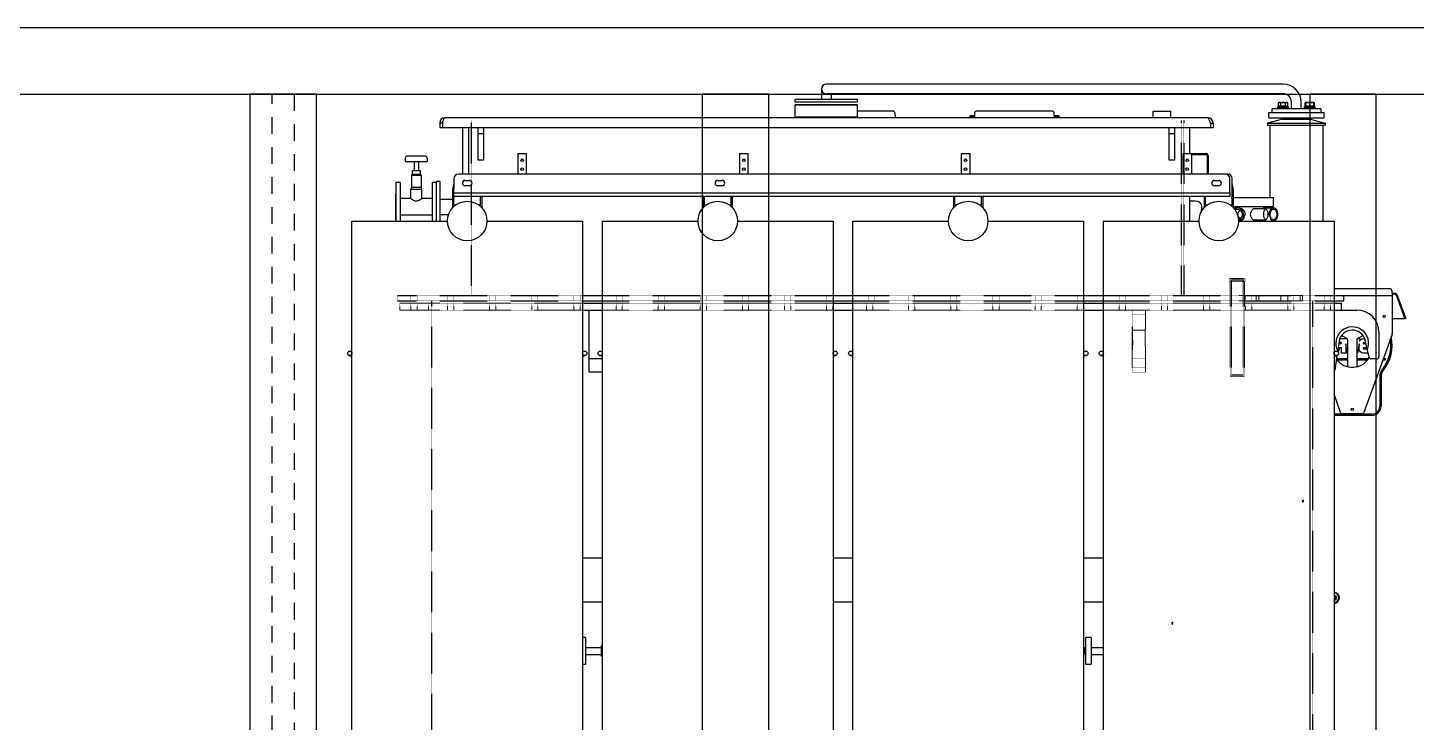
# Model space of a CAD drawing. Extents: x 59521 to 184406, y -1257 to 56672.
# Drawn here: x 71363 to 74494, y 14640 to 16207 of the extents above; entities that cross this region are included whole.
import ezdxf

# ---------------------------------------------------------------- set-up
doc = ezdxf.new("R2010")
doc.units = 0
doc.header["$MEASUREMENT"] = 0
for name, pattern in [('CENTER', [50.8, 31.75, -6.35, 6.35, -6.35]), ('EB_DASH', [6, 3, -3]), ('HIDDEN', [0.375, 0.25, -0.125]), ('JIS_02_0.7', [1.35, 0.75, -0.6])]:
    doc.linetypes.add(name, pattern=pattern)
doc.layers.get('0').update_dxf_attribs({"linetype": 'CONTINUOUS'})
for name, color, linetype in [('00_BUW_DATUM', 7, 'CONTINUOUS'), ('03-JI-ZHUN-XIAN', 7, 'CONTINUOUS'), ('2', 4, 'CENTER')]:
    doc.layers.add(name, color=color, linetype=linetype)
doc.layers.add('DEFAULT_2', color=8, linetype='EB_DASH', lineweight=0)
doc.layers.add('THICK', color=7, linetype='CONTINUOUS', lineweight=0)

# ---------------------------------------------------------------- blocks, each defined once
blk = doc.blocks.new('gy7')
at = {"layer": '03-JI-ZHUN-XIAN', "linetype": 'Continuous'}
for points in [[(1474.1, -632), (1473.4, -630.6), (1471.9, -630.2), (1470.6, -631.2), (1470.6, -632.8), (1471.9, -633.8), (1473.4, -633.4)], [(1179.6, -907.5), (1178.9, -906.1), (1177.4, -905.7), (1176.1, -906.7), (1176.1, -908.3), (1177.4, -909.3), (1178.9, -908.9)]]:
    blk.add_hatch(color=87, dxfattribs=at).paths.add_polyline_path(points)
at = {"color": 87, "linetype": 'Continuous'}
for p, q in [((386.2, 298), (386.2, 274)), ((1427.2, 309), (397.2, 309)), ((1427.2, 287), (397.2, 287)), ((408.2, 287), (408.2, 274)), ((327.2, 268), (327.2, 274)), ((467.2, 274), (327.2, 274)), ((467.2, 268), (327.2, 268)), ((328.2, 263), (327.2, 262)), ((327.2, 234), (327.2, 262)), ((327.2, 262), (467.2, 262)), ((328.2, 263), (466.2, 263)), ((466.2, 263), (467.2, 262)), ((467.2, 268), (467.2, 274)), ((467.2, 234), (467.2, 262)), ((1402.2, 253), (1402.2, 245)), ((1512.2, 253), (1402.3, 253)), ((1422.1, 253), (1422.1, 255)), ((1432.3, 253), (1432.3, 255)), ((1446.2, 253), (1446.2, 268)), ((1468.2, 253), (1468.2, 268)), ((1481.3, 255), (1481.3, 253)), ((1482.2, 253), (1482.2, 255)), ((1492.4, 253), (1492.4, 255)), ((1493.3, 255), (1493.3, 253)), ((1512.2, 253), (1512.2, 245)), ((328.2, 233), (327.2, 234)), ((467.2, 234), (327.2, 234)), ((466.2, 233), (467.2, 234)), ((547.2, 248), (467.2, 248)), ((552.2, 239), (552.2, 243)), ((731.2, 243), (731.2, 239)), ((906.2, 248), (736.2, 248)), ((911.2, 239), (911.2, 243)), ((1134.2, 233), (1134.2, 248)), ((1134.2, 248), (1174.2, 248)), ((1174.2, 233), (1174.2, 248)), ((1426.2, 230), (1392.2, 220.9)), ((1392.2, 220.9), (1392.2, 215.9)), ((1392.2, 220.9), (1522.2, 220.9)), ((1394.8, 233), (1394.8, 245)), ((1394.8, 245), (1519.7, 245)), ((1394.8, 233), (1519.7, 233)), ((1426.2, 233), (1426.2, 230)), ((1426.2, 230), (1488.2, 230)), ((1488.2, 233), (1488.2, 230)), ((1488.2, 230), (1522.2, 220.9)), ((1519.7, 233), (1519.7, 245)), ((1522.2, 220.9), (1522.2, 215.9)), ((-422.8, 105.5), (-422.8, 211)), ((-387.8, 137), (-387.8, 211)), ((-375.8, 197), (-387.8, 197)), ((-375.8, 211), (-375.8, 137)), ((1170.2, 137), (1170.2, 211)), ((1182.2, 197), (1170.2, 197)), ((1182.2, 211), (1182.2, 137)), ((1217.2, 152), (1217.2, 211)), ((1392.2, 215.9), (1522.2, 215.9)), ((1397.2, 215.9), (1397.2, 53)), ((1517.2, 215.9), (1517.2, 0)), ((-552.8, 142), (-552.8, 134)), ((-552.8, 134), (-502.8, 134)), ((-506.8, 146), (-548.8, 146)), ((-532.8, 134), (-532.8, 113.6)), ((-522.8, 134), (-522.8, 113.6)), ((-502.8, 142), (-502.8, 134)), ((-375.8, 137), (-387.8, 137)), ((1182.2, 137), (1170.2, 137)), ((-536.7, 105.6), (-538.7, 103.1)), ((-538.7, 103.1), (-538.7, 76.7)), ((-538.7, 103.1), (-516.8, 103.1)), ((-536.7, 113.6), (-536.7, 105.6)), ((-536.7, 113.6), (-518.8, 113.6)), ((-536.7, 105.6), (-518.8, 105.6)), ((-518.8, 113.6), (-518.8, 105.6)), ((-518.8, 105.6), (-516.8, 103.1)), ((-516.8, 103.1), (-516.8, 76.7)), ((-442.8, 95.5), (-442.8, 71.5)), ((1302.2, 105.5), (-432.8, 105.5)), ((1307.2, 71.5), (1307.2, 95.5)), ((1312.2, 35.5), (1312.2, 95.5)), ((-573.8, 87), (-573.8, 0)), ((-563.8, 87), (-573.8, 87)), ((-563.8, 87), (-563.8, 0)), ((-540.2, 50.5), (-540.2, 72)), ((-540.2, 72), (-515.2, 72)), ((-538.7, 76.7), (-539.8, 72)), ((-538.7, 76.7), (-516.8, 76.7)), ((-516.8, 76.7), (-515.8, 72)), ((-515.2, 50.5), (-515.2, 72)), ((-491.8, 87), (-491.8, 0)), ((-481.8, 87), (-491.8, 87)), ((-481.8, 0), (-481.8, 89.5)), ((-473.8, 89.5), (-481.8, 89.5)), ((-473.8, 0), (-473.8, 89.5)), ((-445.2, 30.4), (-445.2, 72)), ((-442.8, 35.5), (-442.8, 63.5)), ((-442.8, 63.5), (1307.2, 63.5)), ((-417.8, 91.5), (-407.8, 91.5)), ((-407.8, 79.5), (-417.8, 79.5)), ((152.2, 91.5), (162.2, 91.5)), ((162.2, 79.5), (152.2, 79.5)), ((1272.2, 91.5), (1282.2, 91.5)), ((1282.2, 79.5), (1272.2, 79.5)), ((1307.2, 63.5), (1307.2, 55.5)), ((1314.8, 72), (1314.8, 30.4)), ((-573.8, 61.5), (-574.8, 60.5)), ((-574.8, 60.5), (-574.8, 3.5)), ((-540.2, 50.5), (-563.8, 50.5)), ((-491.8, 50.5), (-515.2, 50.5)), ((-473.8, 49), (-445.2, 49)), ((1307.2, 55.5), (-442.8, 55.5)), ((-439.6, 35.5), (-442.8, 35.5)), ((-382.8, 35.5), (-385.9, 35.5)), ((-382.8, 35.5), (-382.8, 55.5)), ((-380.2, 55.5), (-380.2, 30.4)), ((119.8, 30.4), (119.8, 55.5)), ((122.2, 35.5), (122.2, 55.5)), ((125.4, 35.5), (122.2, 35.5)), ((182.2, 35.5), (179.1, 35.5)), ((182.2, 35.5), (182.2, 55.5)), ((184.8, 55.5), (184.8, 30.4)), ((684.8, 30.4), (684.8, 55.5)), ((687.2, 35.5), (687.2, 55.5)), ((690.4, 35.5), (687.2, 35.5)), ((747.2, 35.5), (744.1, 35.5)), ((747.2, 35.5), (747.2, 55.5)), ((749.8, 55.5), (749.8, 30.4)), ((1217.2, 0), (1217.2, 55.5)), ((1234.2, 43.8), (1217.2, 44.6)), ((1228.7, 44.5), (1218.6, 45)), ((1243.1, 21), (1243.7, 33.3)), ((1249.8, 30.4), (1249.8, 55.5)), ((1252.2, 35.5), (1252.2, 55.5)), ((1255.4, 35.5), (1252.2, 35.5)), ((1312.2, 35.5), (1309.1, 35.5)), ((1314.8, 53), (1405.5, 53)), ((1314.8, 33), (1405.5, 33)), ((1400.5, 30), (1400.5, 33)), ((1405.5, 33), (1405.5, 53)), ((-672.8, -1900), (-672.8, 0)), ((-672.8, 0), (-457.2, 0)), ((-573.8, 2.5), (-574.8, 3.5)), ((-491.8, 13.5), (-563.8, 13.5)), ((-473.8, 15), (-454.5, 15)), ((-368.2, 0), (-152.8, 0)), ((-152.8, 0), (-152.8, -1900)), ((-107.8, -1900), (-107.8, 0)), ((-107.8, 0), (107.8, 0)), ((196.8, 0), (412.2, 0)), ((412.2, 0), (412.2, -1900)), ((457.2, -1900), (457.2, 0)), ((457.2, 0), (672.8, 0)), ((761.8, 0), (977.2, 0)), ((977.2, 0), (977.2, -1900)), ((1022.2, -1900), (1022.2, 0)), ((1022.2, 0), (1237.8, 0)), ((1326.4, 30), (1323.1, 30)), ((1326.8, 0), (1542.2, 0)), ((1354.1, 14.7), (1354.1, 15.3)), ((1388.3, 27.3), (1359.8, 27.3)), ((1359.8, 2.7), (1388.3, 2.7)), ((1382.7, 14.7), (1382.7, 15.3)), ((1386.7, 30), (1405.6, 30)), ((1393.8, 14.7), (1393.8, 15.3)), ((1542.2, 0), (1542.2, -1900)), ((1668.2, -153), (1542.2, -153)), ((-152.8, -185), (-107.8, -185)), ((412.2, -185), (457.2, -185)), ((977.2, -185), (1022.2, -185)), ((1542.2, -185), (1559.2, -185)), ((1559.2, -201), (1559.2, -185)), ((1673.2, -162), (1673.2, -158)), ((1673.2, -171), (1673.2, -254.1)), ((-152.8, -201), (-107.8, -201)), ((-137.8, -341), (-137.8, -201)), ((412.2, -201), (457.2, -201)), ((977.2, -201), (1022.2, -201)), ((1542.2, -201), (1593.2, -201)), ((1553.6, -271.6), (1550.2, -294.4)), ((1552.8, -276.5), (1559.2, -276.5)), ((1559.2, -273.9), (1553.2, -273.9)), ((1555.3, -265), (1570.6, -265)), ((1570.7, -265.1), (1559, -258.3)), ((1559.2, -276.5), (1559.2, -273.9)), ((1568.5, -277.3), (1568.5, -298)), ((1572, -298), (1568.5, -277.3)), ((1573.3, -328.8), (1573.2, -269.4)), ((1593.2, -269.4), (1593.3, -328.8)), ((1598.5, -277.2), (1595, -298)), ((1607.5, -258.3), (1595.7, -265.1)), ((1595.9, -265), (1600.5, -265)), ((1599.3, -279.7), (1598.5, -277.2)), ((1600.4, -281.2), (1599.3, -279.7)), ((1599.3, -282.7), (1600.4, -281.2)), ((1600.5, -265), (1599.5, -271)), ((1599.5, -271), (1601.6, -268.2)), ((1601.6, -268.2), (1604.7, -265.8)), ((1604.7, -265.8), (1608.5, -265)), ((1608, -274.8), (1607.8, -275.4)), ((1607.8, -275.4), (1607.8, -275.6)), ((1607.8, -275.6), (1608, -276.2)), ((1608.2, -274.7), (1608, -274.8)), ((1608, -276.2), (1608.2, -276.3)), ((1608.7, -274.5), (1608.2, -274.7)), ((1608.2, -276.3), (1608.7, -276.5)), ((1608.5, -265), (1611.2, -265)), ((1613.7, -274.5), (1608.7, -274.5)), ((1608.7, -276.5), (1614.2, -276.5)), ((1672.9, -255.8), (1609.4, -431.7)), ((1621.3, -307.1), (1612.5, -269.2)), ((1643.2, -251), (1643.2, -306)), ((-678.7, -303.4), (-672.8, -304.6)), ((-676.8, -293.6), (-672.8, -294.4)), ((-152.8, -294.4), (-148.7, -293.6)), ((-152.8, -304.6), (-146.8, -303.4)), ((-107.8, -311), (-137.8, -311)), ((-113.7, -303.4), (-107.8, -304.6)), ((-111.8, -293.6), (-107.8, -294.4)), ((412.2, -294.4), (416.3, -293.6)), ((412.2, -304.6), (418.2, -303.4)), ((451.3, -303.4), (457.2, -304.6)), ((453.2, -293.6), (457.2, -294.4)), ((977.2, -294.4), (981.3, -293.6)), ((977.2, -304.6), (983.2, -303.4)), ((1016.3, -303.4), (1022.2, -304.6)), ((1018.2, -293.6), (1022.2, -294.4)), ((1542.2, -294.4), (1546.3, -293.6)), ((1542.2, -304.6), (1548.2, -303.4)), ((1548.8, -303.5), (1543.9, -336.7)), ((1547.8, -310.5), (1573.3, -310.5)), ((1554.7, -286), (1551.2, -295.4)), ((1559.2, -286), (1554.7, -286)), ((1559.2, -298), (1559.2, -286)), ((1568.5, -298), (1559.2, -298)), ((1573.3, -298), (1572, -298)), ((1595, -298), (1593.3, -298)), ((1593.3, -310.5), (1620.3, -310.5)), ((1598.5, -285.3), (1599.3, -282.7)), ((1598.5, -289.2), (1598.5, -285.3)), ((1599.3, -291.8), (1598.5, -289.2)), ((1601.6, -294.8), (1599.3, -291.8)), ((1604.7, -297.2), (1601.6, -294.8)), ((1608.5, -298), (1604.7, -297.2)), ((1608, -286.3), (1607.8, -286.9)), ((1607.8, -286.9), (1607.8, -287.6)), ((1607.8, -287.6), (1608, -288.2)), ((1608.2, -286.1), (1608, -286.3)), ((1608, -288.2), (1608.2, -288.4)), ((1608.7, -285.9), (1608.2, -286.1)), ((1608.2, -288.4), (1608.7, -288.5)), ((1619.2, -298), (1608.5, -298)), ((1615.9, -285.9), (1608.7, -285.9)), ((1608.7, -288.5), (1615.9, -288.5)), ((1615.9, -288.5), (1615.9, -285.9)), ((1638.2, -311), (1626.2, -311)), ((1653.2, -310.5), (1658.5, -310.5)), ((-107.8, -341), (-137.8, -341)), ((1548.4, -313.5), (1573.3, -313.5)), ((1593.3, -313.5), (1618.1, -313.5)), ((1652.1, -313.5), (1657.2, -313.5)), ((1645.3, -350.7), (1645.3, -417.5)), ((1648.3, -350.7), (1648.3, -417.5)), ((1557, -431.7), (1542.2, -390.7)), ((1574.7, -435.5), (1542.2, -435.5)), ((1604.7, -435), (1561.7, -435)), ((1588.3, -437), (1578.3, -437)), ((1627.3, -435.5), (1591.8, -435.5)), ((1627.3, -438.5), (1542.2, -438.5)), ((-145.8, -940), (-152.8, -940)), ((-145.8, -940), (-145.8, -1000)), ((-145.8, -962), (-109.8, -962)), ((-109.8, -981.5), (-109.8, -958.5)), ((-108.8, -957.5), (-107.8, -957.5)), ((980.2, -962), (982.2, -962)), ((980.2, -962), (980.2, -978)), ((994.2, -940), (982.2, -940)), ((982.2, -1000), (982.2, -940)), ((994.2, -940), (994.2, -1000)), ((994.2, -962), (1022.2, -962)), ((-152.8, -1000), (-145.8, -1000)), ((-145.8, -978), (-109.8, -978)), ((-108.8, -982.5), (-107.8, -982.5)), ((980.2, -978), (982.2, -978)), ((982.2, -1000), (994.2, -1000)), ((994.2, -978), (1022.2, -978))]:
    blk.add_line(p, q, dxfattribs=at)
for centre, radius in [((-412.8, 0), 44.5), ((152.2, 0), 44.5), ((717.2, 0), 44.5), ((1282.2, 0), 44.5), ((-677.8, -298.5), 5), ((-147.7, -298.5), 5), ((-112.8, -298.5), 5), ((417.3, -298.5), 5), ((452.2, -298.5), 5), ((982.3, -298.5), 5), ((1017.2, -298.5), 5), ((1547.3, -298.5), 5)]:
    blk.add_circle(centre, radius, dxfattribs=at)
for centre, radius, start, end in [((397.2, 298), 11, 90, 270), ((1427.2, 268), 41, 0, 90), ((1427.2, 268), 19, 0, 90), ((547.2, 243), 5, 0, 90), ((736.2, 243), 5, 90, 180), ((906.2, 243), 5, 0, 90), ((-548.8, 142), 4, 90, 180), ((-506.8, 142), 4, 0, 90), ((-432.8, 95.5), 10, 90, 180), ((1297.2, 95.5), 10, 0, 90), ((1302.2, 95.5), 10, 0, 90), ((-412.8, 72), 32.5, 157.849, 180), ((-417.8, 85.5), 6, 90, 270), ((-407.8, 85.5), 6, 270, 90), ((152.2, 85.5), 6, 90, 270), ((162.2, 85.5), 6, 270, 90), ((1272.2, 85.5), 6, 90, 270), ((1282.2, 85.5), 6, 270, 90), ((1282.2, 72), 32.5, 0, 22.151), ((1233.7, 33.8), 10, 357.3684, 87.3684), ((1323, 14.8), 14.8, 284.384, 292.6812), ((1668.2, -158), 5, 0, 90), ((1593.2, -251), 50, 0, 90), ((1583.2, -276), 37, 337.345, 207.3631), ((1583.2, -276), 30, 13.1697, 171.5383), ((1568.2, -269.4), 5, 0.0099, 60.0099), ((1598.2, -269.4), 5, 120.0099, 180.0099), ((1583.2, -280.5), 87, 320.7945, 9.2311), ((1583.2, -280.5), 90, 320.7945, 12.4925), ((1668.2, -254.1), 5, 340.1448, 0), ((1626.2, -306), 5, 193.1697, 270), ((1638.2, -306), 5, 270, 0), ((1583.2, -280.5), 81, 335.9679, 338.2715), ((1538.9, -336), 5, 311.5011, 351.5383), ((1669.3, -350.7), 24, 140.7945, 180.0099), ((1669.3, -350.7), 21, 140.7945, 180.0099), ((1561.7, -430), 5, 199.8552, 270), ((1578.3, -432), 5, 217.0828, 270.0099), ((1588.3, -432), 5, 270.0099, 322.8905), ((1604.7, -430), 5, 270, 340.1448), ((1627.3, -417.5), 21, 270.0099, 0.0099), ((1627.3, -417.5), 18, 270.0099, 0.0099), ((1542.2, -850), 12, 270, 85.2178), ((1542.2, -850), 10.5, 270, 84.5295), ((1542.2, -850), 5.5, 278.405, 79.5154), ((1542.2, -850), 5, 280.4855, 78.4608), ((1542.2, -850), 4.25, 283.447, 76.3768), ((-108.8, -958.5), 1, 90, 180), ((-108.8, -981.5), 1, 180, 270)]:
    blk.add_arc(centre, radius, start, end, dxfattribs=at)
for points, knots in [([(-540.2, 50.5), (-539.1, 49.7), (-535.2, 47.3), (-527.7, 44.5), (-520.3, 47.3), (-516.4, 49.7), (-515.2, 50.5)], [0, 0, 0, 0, 0.160214, 0.500003, 0.839789, 1, 1, 1, 1]), ([(1337.9, 15), (1337.9, 18.8), (1334.8, 26.8), (1326.9, 30), (1323.1, 30)], [0, 0, 0, 0, 0.501737, 1, 1, 1, 1]), ([(1323.1, 27), (1326.1, 27), (1332.4, 24.4), (1334.9, 18.1), (1334.9, 15)], [0, 0, 0, 0, 0.498262, 1, 1, 1, 1]), ([(1326.4, 30), (1330.2, 30), (1338.2, 26.8), (1341.5, 18.8), (1341.5, 15)], [0, 0, 0, 0, 0.49971, 1, 1, 1, 1]), ([(1334.9, 15), (1334.9, 12.5), (1333.3, 7.3), (1328.9, 4.2), (1326.5, 3.5)], [0, 0, 0, 0, 0.501397, 1, 1, 1, 1]), ([(1337.9, 15), (1337.9, 12.1), (1336.2, 6.2), (1331.4, 2.3), (1328.7, 1.1)], [0, 0, 0, 0, 0.501253, 1, 1, 1, 1]), ([(1328.7, 0.2), (1332.2, 0.7), (1338.8, 4.4), (1341.5, 11.5), (1341.5, 15)], [0, 0, 0, 0, 0.50006, 1, 1, 1, 1]), ([(1354.1, 15.3), (1354.1, 17.6), (1355.2, 22.2), (1358.1, 25.9), (1359.8, 27.3)], [0, 0, 0, 0, 0.505599, 1, 1, 1, 1]), ([(1359.8, 2.7), (1358.1, 4.1), (1355.2, 7.8), (1354.1, 12.4), (1354.1, 14.7)], [0, 0, 0, 0, 0.494401, 1, 1, 1, 1]), ([(1386.7, 30), (1386.2, 30), (1384.1, 29.7), (1382.2, 28.5), (1381, 27.3)], [0, 0, 0, 0, 0.225016, 1, 1, 1, 1]), ([(1386.7, 0), (1386.2, 0), (1384.1, 0.3), (1382.2, 1.5), (1381, 2.7)], [0, 0, 0, 0, 0.224983, 1, 1, 1, 1]), ([(1388.3, 27.3), (1386.5, 25.9), (1383.7, 22.2), (1382.7, 17.6), (1382.7, 15.3)], [0, 0, 0, 0, 0.493524, 1, 1, 1, 1]), ([(1382.7, 14.7), (1382.7, 12.4), (1383.7, 7.8), (1386.5, 4.1), (1388.3, 2.7)], [0, 0, 0, 0, 0.506476, 1, 1, 1, 1]), ([(1393.8, 15.3), (1393.8, 17.6), (1392.8, 22.2), (1390, 25.9), (1388.3, 27.3)], [0, 0, 0, 0, 0.506476, 1, 1, 1, 1]), ([(1388.3, 2.7), (1390, 4.1), (1392.8, 7.8), (1393.8, 12.4), (1393.8, 14.7)], [0, 0, 0, 0, 0.493524, 1, 1, 1, 1]), ([(1396.4, 15), (1396.4, 16.9), (1396.8, 20.6), (1398.7, 25.5), (1401.6, 29), (1404.4, 30), (1405.6, 30)], [0, 0, 0, 0, 0.301485, 0.575795, 0.806325, 1, 1, 1, 1]), ([(1396.4, 15), (1396.4, 13.1), (1396.8, 9.4), (1398.7, 4.5), (1401.6, 1), (1404.4, 0), (1405.6, 0)], [0, 0, 0, 0, 0.301481, 0.575794, 0.806319, 1, 1, 1, 1]), ([(1398.2, 15), (1398.2, 16.5), (1398.6, 19.5), (1400.3, 24.2), (1403.5, 27), (1405.6, 27)], [0, 0, 0, 0, 0.30571, 0.583859, 1, 1, 1, 1]), ([(1405.6, 3), (1403.5, 3), (1400.3, 5.8), (1398.6, 10.5), (1398.2, 13.5), (1398.2, 15)], [0, 0, 0, 0, 0.416141, 0.69429, 1, 1, 1, 1]), ([(1405.6, 30), (1406.8, 30), (1409.6, 29), (1412.5, 25.5), (1414.4, 20.6), (1415.1, 15), (1414.4, 9.4), (1412.5, 4.5), (1409.6, 1), (1406.8, 0), (1405.6, 0)], [0, 0, 0, 0, 0.096837, 0.212101, 0.349264, 0.499999, 0.650736, 0.787896, 0.903158, 1, 1, 1, 1]), ([(1405.6, 27), (1407.7, 27), (1410.9, 24.2), (1412.6, 19.5), (1413, 16.5), (1413, 15)], [0, 0, 0, 0, 0.416141, 0.69429, 1, 1, 1, 1]), ([(1413, 15), (1413, 13.5), (1412.6, 10.5), (1410.9, 5.8), (1407.7, 3), (1405.6, 3)], [0, 0, 0, 0, 0.30571, 0.583859, 1, 1, 1, 1])]:
    blk.add_open_spline(points, degree=3, knots=knots, dxfattribs=at)
for points in [[(1316.4, 28.4), (1318.5, 29.4), (1320.8, 30), (1323.1, 30)], [(1318.3, 26), (1319.8, 26.6), (1321.4, 27), (1323.1, 27)], [(1325.8, 15), (1325.8, 18.5), (1327.6, 22.3), (1330.3, 24.5)], [(1330.3, 5.5), (1327.6, 7.7), (1325.8, 11.5), (1325.8, 15)]]:
    blk.add_open_spline(points, degree=3, dxfattribs=at)
at = {"layer": '00_BUW_DATUM', "color": 87, "linetype": 'Continuous'}
for p, q in [((1415.2, 255), (1415.2, 257.7)), ((1415.2, 257.7), (1439.2, 257.7)), ((1415.2, 255), (1439.2, 255)), ((1416.6, 257.7), (1416.6, 260.2)), ((1416.6, 260.2), (1437.7, 260.2)), ((1418.2, 267.7), (1416.8, 266.9)), ((1416.8, 260.2), (1416.8, 266.9)), ((1418.2, 267.7), (1436.2, 267.7)), ((1421.2, 255), (1421.2, 253)), ((1422, 260.2), (1422, 266.9)), ((1432.4, 260.2), (1432.4, 266.9)), ((1433.2, 255), (1433.2, 253)), ((1436.2, 267.7), (1437.6, 266.9)), ((1437.6, 260.2), (1437.6, 266.9)), ((1437.7, 257.7), (1437.7, 260.2)), ((1439.2, 255), (1439.2, 257.7)), ((1475.3, 255), (1475.3, 257.7)), ((1475.3, 257.7), (1499.3, 257.7)), ((1475.3, 255), (1499.3, 255)), ((1476.8, 257.7), (1476.8, 260.2)), ((1476.8, 260.2), (1497.9, 260.2)), ((1478.3, 267.7), (1476.9, 266.9)), ((1476.9, 260.2), (1476.9, 266.9)), ((1478.3, 260.2), (1478.3, 267.7)), ((1478.3, 267.7), (1496.3, 267.7)), ((1487.3, 260.2), (1487.3, 266.9)), ((1496.3, 260.2), (1496.3, 267.7)), ((1496.3, 267.7), (1497.7, 266.9)), ((1497.7, 260.2), (1497.7, 266.9)), ((1497.9, 257.7), (1497.9, 260.2)), ((1499.3, 255), (1499.3, 257.7))]:
    blk.add_line(p, q, dxfattribs=at)
for points, knots in [([(1419.4, 267.7), (1419.2, 267.7), (1418.3, 267.6), (1417.4, 267.2), (1416.8, 266.9)], [0, 0, 0, 0, 0.241275, 1, 1, 1, 1]), ([(1422, 266.9), (1421.8, 267), (1421, 267.4), (1420.1, 267.7), (1419.4, 267.7)], [0, 0, 0, 0, 0.263017, 1, 1, 1, 1]), ([(1435, 267.7), (1434.8, 267.7), (1433.9, 267.6), (1433, 267.2), (1432.4, 266.9)], [0, 0, 0, 0, 0.241275, 1, 1, 1, 1]), ([(1437.6, 266.9), (1437.4, 267), (1436.6, 267.4), (1435.7, 267.7), (1435, 267.7)], [0, 0, 0, 0, 0.263017, 1, 1, 1, 1]), ([(1478.3, 267.5), (1478.2, 267.5), (1477.7, 267.3), (1477.2, 267.1), (1476.9, 266.9)], [0, 0, 0, 0, 0.243371, 1, 1, 1, 1]), ([(1482.8, 267.7), (1481.7, 267.7), (1480.1, 267.5), (1478.7, 267), (1478.3, 266.9)], [0, 0, 0, 0, 0.7481, 1, 1, 1, 1]), ([(1487.3, 266.9), (1486.9, 267), (1485.5, 267.5), (1483.9, 267.7), (1482.8, 267.7)], [0, 0, 0, 0, 0.2519, 1, 1, 1, 1]), ([(1491.8, 267.7), (1490.7, 267.7), (1489.1, 267.5), (1487.7, 267), (1487.3, 266.9)], [0, 0, 0, 0, 0.7481, 1, 1, 1, 1]), ([(1496.3, 266.9), (1495.9, 267), (1494.5, 267.5), (1492.9, 267.7), (1491.8, 267.7)], [0, 0, 0, 0, 0.2519, 1, 1, 1, 1]), ([(1497.7, 266.9), (1497.6, 267), (1497.1, 267.2), (1496.7, 267.4), (1496.3, 267.5)], [0, 0, 0, 0, 0.257142, 1, 1, 1, 1])]:
    blk.add_open_spline(points, degree=3, knots=knots, dxfattribs=at)
for points in [[(1427.2, 267.7), (1425.4, 267.7), (1423.7, 267.4), (1422, 266.9)], [(1432.4, 266.9), (1430.7, 267.4), (1429, 267.7), (1427.2, 267.7)]]:
    blk.add_open_spline(points, degree=3, dxfattribs=at)
at = {"layer": '03-JI-ZHUN-XIAN', "color": 87, "linetype": 'Continuous'}
for p, q in [((-474.8, 221), (-474.8, 211)), ((-468.8, 221), (-474.8, 221)), ((-468.8, 221), (-468.8, 211)), ((1257.2, 233), (-462.8, 233)), ((552.2, 239), (552.2, 233)), ((719.5, 233), (720.4, 235.5)), ((721.1, 233), (721.8, 235)), ((721.6, 233), (722.2, 234.5)), ((723.3, 234.6), (722.2, 234.5)), ((723.1, 234.6), (722.2, 234.5)), ((723.3, 234.7), (723.1, 234.6)), ((731.2, 237.5), (723.3, 237.5)), ((723.3, 234.6), (723.3, 236)), ((731.2, 236), (723.3, 236)), ((731.2, 239), (731.2, 233)), ((911.2, 239), (911.2, 233)), ((919.1, 237.5), (911.2, 237.5)), ((919.1, 236), (911.2, 236)), ((919.1, 234.6), (919.1, 236)), ((919.1, 234.7), (919.2, 234.6)), ((919.1, 234.6), (920.1, 234.5)), ((919.2, 234.6), (920.1, 234.5)), ((920.1, 234.5), (920.7, 233)), ((920.5, 235), (921.2, 233)), ((921.9, 235.5), (922.8, 233)), ((1263.2, 221), (1263.2, 211)), ((1263.2, 221), (1269.2, 221)), ((1269.2, 221), (1269.2, 211)), ((-474.8, 211), (1269.2, 211)), ((-408.8, 105.5), (-408.8, 211)), ((-298.8, 152), (-298.8, 105.5)), ((-298.8, 152), (-278.8, 152)), ((-278.8, 105.5), (-278.8, 152)), ((201.2, 152), (201.2, 105.5)), ((201.2, 152), (221.2, 152)), ((221.2, 105.5), (221.2, 152)), ((701.2, 152), (701.2, 105.5)), ((701.2, 152), (721.2, 152)), ((721.2, 105.5), (721.2, 152)), ((1201.2, 152), (1201.2, 105.5)), ((1201.2, 152), (1254.2, 152)), ((1221.2, 105.5), (1221.2, 152)), ((1221.2, 150), (1254.2, 150)), ((1256.2, 148), (1256.2, 105.5)), ((1258.2, 148), (1258.2, 105.5)), ((-442.8, 63.5), (-442.8, 71.5)), ((1307.2, 63.5), (1307.2, 71.5)), ((-152.8, -168), (-107.8, -168)), ((-152.8, -180), (-107.8, -180)), ((412.2, -168), (457.2, -168)), ((412.2, -180), (457.2, -180)), ((977.2, -168), (1022.2, -168)), ((977.2, -180), (1022.2, -180)), ((1542.2, -168), (1673.2, -168)), ((1542.2, -180), (1564.2, -180)), ((1564.2, -180), (1564.2, -168)), ((1673.2, -162), (1673.2, -171)), ((1681.1, -163.5), (1673.2, -163.5)), ((1681.1, -165), (1673.2, -165)), ((1681.1, -166.4), (1681.1, -165)), ((1681.1, -166.3), (1681.3, -166.4)), ((1681.1, -166.4), (1682.2, -166.5)), ((1681.3, -166.4), (1682.2, -166.5)), ((1682.2, -166.5), (1701.8, -220.4)), ((1682.5, -166), (1702.3, -220.4)), ((1684, -165.5), (1703.8, -219.9)), ((1701.8, -220.4), (1673.2, -220.4)), ((1703.8, -219.9), (1702.3, -220.4)), ((-152.8, -760), (-107.8, -760)), ((412.2, -760), (457.2, -760)), ((977.2, -760), (1022.2, -760)), ((1543.2, -766), (1542.2, -766)), ((1543.2, -767), (1542.3, -767)), ((1543.2, -854), (1543.2, -766)), ((-107.8, -860), (-152.8, -860)), ((457.2, -860), (412.2, -860)), ((1022.2, -860), (977.2, -860)), ((1543.2, -854), (1542.2, -854)), ((1543.2, -853), (1542.3, -853))]:
    blk.add_line(p, q, dxfattribs=at)
at = {"layer": '03-JI-ZHUN-XIAN', "color": 87, "linetype": 'HIDDEN'}
for p, q in [((-402.8, -168), (-402.8, 227)), ((1197.2, 227), (1197.2, -168)), ((1203.2, 227), (1203.2, -168)), ((-569.8, -180), (-569.8, -168)), ((-569.8, -168), (-152.8, -168)), ((-569.8, -180), (-152.8, -180)), ((-539.8, -180), (-539.8, -168)), ((-525.8, -180), (-525.8, -168)), ((-492.8, -2150), (-492.8, -180)), ((-457.2, -180), (-457.2, -168)), ((-443.2, -180), (-443.2, -168)), ((-362.2, -180), (-362.2, -168)), ((-348.2, -180), (-348.2, -168)), ((-267.2, -180), (-267.2, -168)), ((-253.2, -180), (-253.2, -168)), ((-172.2, -180), (-172.2, -168)), ((-158.2, -180), (-158.2, -168)), ((-107.8, -168), (412.2, -168)), ((-107.8, -180), (412.2, -180)), ((-77.2, -180), (-77.2, -168)), ((-63.2, -180), (-63.2, -168)), ((17.8, -180), (17.8, -168)), ((31.8, -180), (31.8, -168)), ((112.8, -180), (112.8, -168)), ((126.8, -180), (126.8, -168)), ((207.8, -180), (207.8, -168)), ((221.8, -180), (221.8, -168)), ((302.8, -180), (302.8, -168)), ((316.8, -180), (316.8, -168)), ((397.8, -180), (397.8, -168)), ((411.8, -180), (411.8, -168)), ((457.2, -168), (977.2, -168)), ((457.2, -180), (977.2, -180)), ((492.8, -180), (492.8, -168)), ((506.8, -180), (506.8, -168)), ((582.8, -180), (582.8, -168)), ((596.8, -180), (596.8, -168)), ((677.8, -180), (677.8, -168)), ((691.8, -180), (691.8, -168)), ((772.8, -180), (772.8, -168)), ((786.8, -180), (786.8, -168)), ((867.8, -180), (867.8, -168)), ((881.8, -180), (881.8, -168)), ((962.8, -180), (962.8, -168)), ((976.8, -180), (976.8, -168)), ((1022.2, -168), (1542.2, -168)), ((1022.2, -180), (1542.2, -180)), ((1057.8, -180), (1057.8, -168)), ((1071.8, -180), (1071.8, -168)), ((1152.8, -180), (1152.8, -168)), ((1166.8, -180), (1166.8, -168)), ((1247.8, -180), (1247.8, -168)), ((1261.8, -180), (1261.8, -168)), ((1342.8, -180), (1342.8, -168)), ((1356.8, -180), (1356.8, -168)), ((1437.8, -180), (1437.8, -168)), ((1451.8, -180), (1451.8, -168)), ((1487.2, -180), (1487.2, -2150)), ((1493.2, -180), (1493.2, -2150)), ((1520.2, -180), (1520.2, -168)), ((1534.2, -180), (1534.2, -168))]:
    blk.add_line(p, q, dxfattribs=at)
at = {"layer": '03-JI-ZHUN-XIAN', "color": 87, "linetype": 'Continuous'}
for points in [[(1474.1, -632), (1473.4, -630.6), (1471.9, -630.2), (1470.6, -631.2), (1470.6, -632.8), (1471.9, -633.8), (1473.4, -633.4)], [(1179.6, -907.5), (1178.9, -906.1), (1177.4, -905.7), (1176.1, -906.7), (1176.1, -908.3), (1177.4, -909.3), (1178.9, -908.9)]]:
    blk.add_lwpolyline(points, dxfattribs=at)
for centre, radius in [((-288.8, 137), 3), ((211.2, 137), 3), ((711.2, 137), 3), ((1211.2, 137), 3), ((-288.8, 117), 3), ((211.2, 117), 3), ((711.2, 117), 3), ((1211.2, 117), 3), ((1655.2, -215), 2.5), ((1583.2, -425), 2.5)]:
    blk.add_circle(centre, radius, dxfattribs=at)
for centre, radius, start, end in [((-462.8, 221), 12, 90, 180), ((-462.8, 221), 6, 144.4878, 180), ((-364.3, 190.2), 108.9, 161.006, 161.6169), ((723.3, 234.5), 3, 90, 160), ((723.3, 234.5), 1.5, 90, 160), ((919.1, 234.5), 3, 20, 90), ((919.1, 234.5), 1.5, 20, 90), ((1257.2, 221), 12, 0, 90), ((1158.8, 190.2), 108.9, 18.3831, 18.994), ((1257.2, 221), 6, 0, 35.5122), ((1254.2, 148), 4, 0, 90), ((1254.2, 148), 2, 0, 90), ((1681.1, -166.5), 3, 20, 90), ((1681.1, -166.5), 1.5, 20, 90), ((1583.2, -285), 45, 217.3963, 328.9095), ((1537.2, -766), 6, 0, 33.5231), ((1537.2, -854), 6, 326.4769, 0)]:
    blk.add_arc(centre, radius, start, end, dxfattribs=at)
for points in [[(-468.8, 221), (-468.4, 222.2), (-468, 223.3), (-467.6, 224.5)], [(1263.2, 221), (1262.9, 222.2), (1262.5, 223.3), (1262.1, 224.5)]]:
    blk.add_open_spline(points, degree=3, dxfattribs=at)
for points in [[(-467.2, 225.6), (-466.6, 227.4), (-465.8, 229.9), (-463.8, 233), (-462.8, 233)], [(1261.8, 225.6), (1261.1, 227.4), (1260.3, 229.9), (1258.3, 233), (1257.2, 233)]]:
    blk.add_open_spline(points, degree=3, knots=[0, 0, 0, 0, 0.658561, 1, 1, 1, 1], dxfattribs=at)
at = {"layer": 'DEFAULT_2', "color": 87, "linetype": 'HIDDEN'}
for p, q in [((1306.2, -130), (1342.2, -130)), ((1306.2, -136), (1306.2, -130)), ((1306.2, -136), (1342.2, -136)), ((1308.2, -350), (1308.2, -136)), ((1309.2, -133), (1309.2, -130)), ((1309.2, -133), (1339.2, -133)), ((1311.2, -347), (1311.2, -133)), ((1337.2, -347), (1337.2, -133)), ((1339.2, -133), (1339.2, -130)), ((1340.2, -350), (1340.2, -136)), ((1342.2, -136), (1342.2, -130)), ((-564.8, -201), (-564.8, -185)), ((-564.8, -185), (-152.8, -185)), ((-539.8, -185), (-539.8, -201)), ((-525.8, -185), (-525.8, -201)), ((-499.8, -201), (-499.8, -185)), ((-457.2, -185), (-457.2, -201)), ((-443.2, -185), (-443.2, -201)), ((-362.2, -185), (-362.2, -201)), ((-348.2, -185), (-348.2, -201)), ((-267.2, -185), (-267.2, -201)), ((-253.2, -185), (-253.2, -201)), ((-172.2, -185), (-172.2, -201)), ((-158.2, -185), (-158.2, -201)), ((-107.8, -185), (412.2, -185)), ((-77.2, -185), (-77.2, -201)), ((-63.2, -185), (-63.2, -201)), ((17.8, -185), (17.8, -201)), ((31.8, -185), (31.8, -201)), ((112.8, -185), (112.8, -201)), ((126.8, -185), (126.8, -201)), ((207.8, -185), (207.8, -201)), ((221.8, -185), (221.8, -201)), ((302.8, -185), (302.8, -201)), ((316.8, -185), (316.8, -201)), ((397.8, -185), (397.8, -201)), ((411.8, -185), (411.8, -201)), ((457.2, -185), (977.2, -185)), ((487.8, -185), (487.8, -201)), ((501.8, -185), (501.8, -201)), ((582.8, -185), (582.8, -201)), ((596.8, -185), (596.8, -201)), ((677.8, -185), (677.8, -201)), ((691.8, -185), (691.8, -201)), ((772.8, -185), (772.8, -201)), ((786.8, -185), (786.8, -201)), ((867.8, -185), (867.8, -201)), ((881.8, -185), (881.8, -201)), ((962.8, -185), (962.8, -201)), ((976.8, -185), (976.8, -201)), ((1022.2, -185), (1542.2, -185)), ((1057.8, -185), (1057.8, -201)), ((1071.8, -185), (1071.8, -201)), ((1152.8, -185), (1152.8, -201)), ((1166.8, -185), (1166.8, -201)), ((1247.8, -185), (1247.8, -201)), ((1261.8, -185), (1261.8, -201)), ((1340.8, -168), (1307.8, -168)), ((1307.8, -168), (1307.8, -180)), ((1340.8, -180), (1307.8, -180)), ((1340.8, -168), (1340.8, -180)), ((1342.8, -185), (1342.8, -201)), ((1356.8, -185), (1356.8, -201)), ((1470.8, -168), (1366.8, -168)), ((1366.8, -168), (1366.8, -180)), ((1470.8, -180), (1366.8, -180)), ((1372.8, -168), (1372.8, -180)), ((1421.8, -168), (1421.8, -180)), ((1437.8, -168), (1437.8, -180)), ((1437.8, -185), (1437.8, -201)), ((1451.8, -185), (1451.8, -201)), ((1465.8, -168), (1465.8, -180)), ((1470.8, -168), (1470.8, -180)), ((1494.2, -201), (1494.2, -185)), ((1520.2, -185), (1520.2, -201)), ((1534.2, -185), (1534.2, -201)), ((-152.8, -201), (-564.8, -201)), ((412.2, -201), (-107.8, -201)), ((977.2, -201), (457.2, -201)), ((1542.2, -201), (1022.2, -201)), ((1087.2, -341), (1087.2, -201)), ((1117.2, -211), (1087.2, -211)), ((1117.2, -201), (1117.2, -341)), ((1088.3, -246), (1087.2, -239)), ((1088.3, -246), (1088.3, -271.6)), ((1088.3, -246), (1116.2, -246)), ((1117.2, -239), (1116.2, -246)), ((1116.2, -271.6), (1116.2, -246)), ((1117.2, -311), (1087.2, -311)), ((1117.2, -331), (1087.2, -331)), ((1117.2, -341), (1087.2, -341)), ((1308.2, -350), (1340.2, -350)), ((1311.2, -347), (1337.2, -347))]:
    blk.add_line(p, q, dxfattribs=at)
for points in [[(1087.2, -290.3), (1087.9, -283.2), (1088.3, -276.2), (1088.3, -269.2)], [(1088.3, -271.6), (1088.3, -278.7), (1087.9, -285.9), (1087.2, -293)], [(1117.2, -290.3), (1116.6, -283.2), (1116.2, -276.2), (1116.2, -269.2)], [(1116.2, -271.6), (1116.2, -278.7), (1116.6, -285.9), (1117.2, -293)]]:
    blk.add_open_spline(points, degree=3, dxfattribs=at)

msp = doc.modelspace()

# ---------------------------------------------------------------- linework, layer by layer
at = {"layer": '2', "color": 1, "linetype": 'JIS_02_0.7', "ltscale": 50}
msp.add_lwpolyline([(71914.239, 16056.528), (71964.239, 16056.528), (71964.239, 13604.528), (71914.239, 13604.528)], close=True, dxfattribs=at)
at = {"layer": 'THICK', "lineweight": -3}
for points in [[(77414.239, 16056.528), (77414.239, 16119.528), (77390.239, 16119.528), (77390.239, 16206.528), (65554.239, 16206.528), (65554.239, 16119.528), (65530.239, 16119.528), (65530.239, 16056.528)], [(71864.239, 13604.528), (72014.239, 13604.528), (72014.239, 16056.528), (71864.239, 16056.528)], [(71864.239, 13604.528), (72014.239, 13604.528), (72014.239, 16056.528), (71864.239, 16056.528)], [(72884.239, 13604.528), (73034.239, 13604.528), (73034.239, 16056.528), (72884.239, 16056.528)], [(74254.239, 13604.528), (74404.239, 13604.528), (74404.239, 16056.528), (74254.239, 16056.528)]]:
    msp.add_lwpolyline(points, close=True, dxfattribs=at)

# ---------------------------------------------------------------- block references
msp.add_blockref('gy7', (72766.989, 15770.528))

doc.saveas('drawing.dxf')
